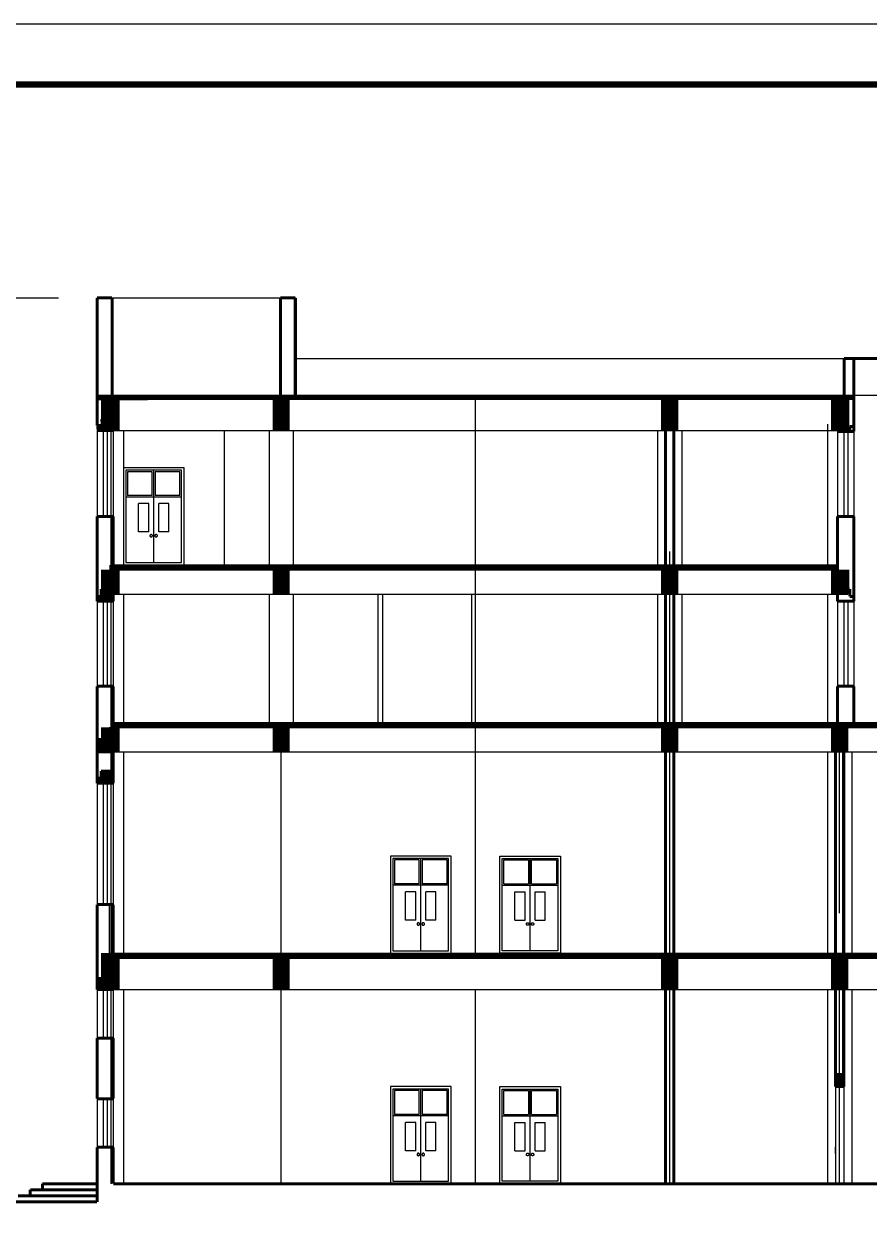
# Model space of a CAD drawing. Extents: x -55219 to 470149, y 494712 to 780039.
# Drawn here: x 257155 to 278044, y 554378 to 583812 of the extents above; entities that cross this region are included whole.
import ezdxf

# ---------------------------------------------------------------- set-up
doc = ezdxf.new("R2010")
doc.units = 0
doc.header["$LTSCALE"] = 1500
doc.header["$MEASUREMENT"] = 0
doc.layers.get('0').update_dxf_attribs({"linetype": 'CONTINUOUS'})
doc.layers.add('LVTRY', color=6, linetype='CONTINUOUS')
doc.layers.add('PUB_TITLE', color=4, linetype='CONTINUOUS')
pattern_1 = [(45, (226856.74676, 392375.9562), (-0.4419417382, 0.4419417382), [])]

# ---------------------------------------------------------------- blocks, each defined once
blk = doc.blocks.new('M_T7')
for p, q in [((-0.458, 0.975), (-0.458, 0.025)), ((0.458, 0.975), (-0.458, 0.975)), ((-0.433, 0.96), (-0.433, 0.714)), ((-0.025, 0.96), (-0.433, 0.96)), ((-0.025, 0.714), (-0.025, 0.96)), ((0, 0.025), (0, 0.975)), ((0.025, 0.96), (0.025, 0.714)), ((0.433, 0.96), (0.025, 0.96)), ((0.433, 0.714), (0.433, 0.96)), ((0.458, 0.025), (0.458, 0.975)), ((0.458, 0.699), (-0.458, 0.699)), ((-0.025, 0.714), (-0.433, 0.714)), ((-0.083, 0.631), (-0.25, 0.631)), ((-0.25, 0.339), (-0.25, 0.631)), ((-0.083, 0.339), (-0.083, 0.631)), ((0.433, 0.714), (0.025, 0.714)), ((0.25, 0.631), (0.083, 0.631)), ((0.083, 0.339), (0.083, 0.631)), ((0.25, 0.339), (0.25, 0.631)), ((-0.083, 0.339), (-0.25, 0.339)), ((-0.06, 0.307), (-0.062, 0.304)), ((-0.062, 0.304), (-0.062, 0.301)), ((-0.062, 0.301), (-0.062, 0.298)), ((-0.062, 0.298), (-0.06, 0.295)), ((-0.057, 0.309), (-0.06, 0.307)), ((-0.06, 0.295), (-0.057, 0.292)), ((-0.053, 0.311), (-0.057, 0.309)), ((-0.057, 0.292), (-0.053, 0.29)), ((-0.049, 0.313), (-0.053, 0.311)), ((-0.053, 0.29), (-0.049, 0.289)), ((-0.044, 0.314), (-0.049, 0.313)), ((-0.049, 0.289), (-0.044, 0.288)), ((-0.039, 0.314), (-0.044, 0.314)), ((-0.044, 0.288), (-0.039, 0.288)), ((-0.034, 0.313), (-0.039, 0.314)), ((-0.039, 0.288), (-0.034, 0.289)), ((-0.029, 0.311), (-0.034, 0.313)), ((-0.034, 0.289), (-0.029, 0.29)), ((-0.025, 0.309), (-0.029, 0.311)), ((-0.029, 0.29), (-0.025, 0.292)), ((-0.023, 0.307), (-0.025, 0.309)), ((-0.025, 0.292), (-0.023, 0.295)), ((-0.021, 0.304), (-0.023, 0.307)), ((-0.023, 0.295), (-0.021, 0.298)), ((-0.02, 0.301), (-0.021, 0.304)), ((-0.021, 0.298), (-0.02, 0.301)), ((0.02, 0.304), (0.019, 0.301)), ((0.019, 0.301), (0.02, 0.298)), ((0.021, 0.307), (0.02, 0.304)), ((0.02, 0.298), (0.021, 0.295)), ((0.024, 0.309), (0.021, 0.307)), ((0.021, 0.295), (0.024, 0.292)), ((0.028, 0.311), (0.024, 0.309)), ((0.024, 0.292), (0.028, 0.29)), ((0.033, 0.313), (0.028, 0.311)), ((0.028, 0.29), (0.033, 0.289)), ((0.038, 0.314), (0.033, 0.313)), ((0.033, 0.289), (0.038, 0.288)), ((0.043, 0.314), (0.038, 0.314)), ((0.038, 0.288), (0.043, 0.288)), ((0.048, 0.313), (0.043, 0.314)), ((0.043, 0.288), (0.048, 0.289)), ((0.052, 0.311), (0.048, 0.313)), ((0.048, 0.289), (0.052, 0.29)), ((0.056, 0.309), (0.052, 0.311)), ((0.052, 0.29), (0.056, 0.292)), ((0.059, 0.307), (0.056, 0.309)), ((0.056, 0.292), (0.059, 0.295)), ((0.061, 0.304), (0.059, 0.307)), ((0.059, 0.295), (0.061, 0.298)), ((0.061, 0.301), (0.061, 0.304)), ((0.061, 0.298), (0.061, 0.301)), ((0.25, 0.339), (0.083, 0.339)), ((-0.458, 0.025), (0.458, 0.025))]:
    blk.add_line(p, q)
blk.add_lwpolyline([(-0.5, 0), (0.5, 0), (0.5, 1), (-0.5, 1), (-0.5, 0)])

msp = doc.modelspace()

# ---------------------------------------------------------------- hatches: boundary and pattern name
at = {"layer": 'LVTRY'}
h = msp.add_hatch(dxfattribs=at)
h.set_pattern_fill('ANSI31', scale=5, style=0)
h.set_pattern_definition([(45, (226856.74676, 392675.9562), (-0.4419417382, 0.4419417382), [])])
h.paths.add_polyline_path([(259064.3, 574032.8), (259064.3, 573852.8), (258964.3, 573852.8), (258964.3, 573732.8), (259364.3, 573732.8), (259364.3, 574032.8)])
h = msp.add_hatch(dxfattribs=at)
h.set_pattern_fill('ANSI31', scale=5, style=0)
h.set_pattern_definition(pattern_1)
h.paths.add_polyline_path([(259264.3, 569712.8), (259264.3, 569832.8), (259064.3, 569832.8), (259064.3, 569652.8), (258964.3, 569652.8), (258964.3, 569532.8), (259364.3, 569532.8), (259364.3, 569712.8)])
h = msp.add_hatch(dxfattribs=at)
h.set_pattern_fill('ANSI31', scale=5, style=0)
h.set_pattern_definition(pattern_1)
h.paths.add_polyline_path([(258964.3, 566112.8), (258964.3, 565812.8), (259264.3, 565812.8), (259264.3, 566112.8)])
h = msp.add_hatch(dxfattribs=at)
h.set_pattern_fill('ANSI31', scale=5, style=0)
h.set_pattern_definition([(45, (-33895.65494, 308154.52606), (-0.4419417382, 0.4419417382), [])])
h.paths.add_polyline_path([(259064.3, 565335), (259064.3, 565155), (258964.3, 565155), (258964.3, 565032.8), (259314.3, 565032.8), (259314.3, 565335)])
h.paths.add_polyline_path([(259314.3, 565032.8), (259364.3, 565032.8), (259364.3, 565335), (259314.3, 565335)])
h = msp.add_hatch(dxfattribs=at)
h.set_pattern_fill('ANSI31', scale=5, style=0)
h.set_pattern_definition([(45, (226856.74676, 392495.9562), (-0.4419417382, 0.4419417382), [])])
h.paths.add_polyline_path([(258964.3, 560232.8), (258964.3, 559932.8), (259264.3, 559932.8), (259264.3, 560232.8)])
h = msp.add_hatch(dxfattribs=at)
h.set_pattern_fill('ANSI31', scale=5, style=0)
h.set_pattern_definition([(45, (230106.74676, 392975.9562), (-0.4419417382, 0.4419417382), [])])
h.paths.add_polyline_path([(277314.3, 557832.8), (277214.3, 557832.8), (277214.3, 557532.8), (277314.3, 557532.8)])
h.paths.add_polyline_path([(277314.3, 557532.8), (277414.3, 557532.8), (277414.3, 557832.8), (277314.3, 557832.8)])

# ---------------------------------------------------------------- linework, layer by layer
msp.add_line((253145.8, 577032.8), (258014.2, 577032.8), dxfattribs=at)
at = {"layer": 'LVTRY', "color": 7}
for p, q in [((258964.3, 575532.8), (258964.3, 577032.8)), ((258964.3, 577032.8), (263863.8, 577032.8)), ((263863.8, 577032.8), (263864.3, 577032.3)), ((263864.3, 577032.3), (263864.3, 575532.8)), ((263864.3, 575532.8), (277424.3, 575532.8)), ((258964.3, 574512.8), (277664.3, 574634.7)), ((258964.3, 574632.8), (277424.3, 574632.8)), ((259314.3, 555132.8), (259314.3, 574632.8)), ((268314.3, 560772.8), (268314.3, 574572.8)), ((277114.3, 574632.8), (277114.3, 573758.8)), ((277664.3, 574632.8), (320364.3, 574632.8)), ((259514.3, 573758.8), (259514.3, 574512.8)), ((263314.3, 574512.8), (263314.3, 573758.8)), ((263714.3, 573758.8), (263714.3, 574512.8)), ((272914.3, 574512.8), (272914.3, 573758.8)), ((273314.3, 573758.8), (273314.3, 574512.8)), ((258964.3, 573878.8), (258964.3, 571632.8)), ((259114.3, 573878.8), (259114.3, 571632.8)), ((259214.3, 573878.8), (259214.3, 571632.8)), ((259264.3, 573758.8), (259514.3, 573758.8)), ((259364.3, 573878.8), (259364.3, 571632.8)), ((259514.3, 573758.8), (277114.3, 573758.8)), ((259614.3, 573758.8), (259614.3, 570372.8)), ((262114.3, 570312.8), (262114.3, 573758.8)), ((263214.3, 573758.8), (263214.3, 570372.8)), ((263314.3, 573758.8), (263714.3, 573758.8)), ((263814.3, 573758.8), (263814.3, 570372.8)), ((272814.3, 573758.8), (272814.3, 570372.8)), ((272914.3, 573758.8), (273314.3, 573758.8)), ((273414.3, 573758.8), (273414.3, 570372.8)), ((277014.3, 573912.8), (277014.3, 570372.8)), ((277114.3, 573758.8), (277514.3, 573758.8)), ((277264.3, 573732.8), (277264.3, 571632.8)), ((277414.3, 573732.8), (277414.3, 571632.8)), ((277514.3, 573732.8), (277514.3, 571632.8)), ((277664.3, 573732.8), (277664.3, 571632.8)), ((268314.3, 566472.8), (268314.3, 570762.8)), ((273114.3, 566472.8), (273114.3, 570762.8)), ((259364.3, 570432.8), (277264.3, 570432.8)), ((259314.3, 570312.8), (277264.3, 570312.8)), ((259514.3, 569712.8), (259514.3, 570312.8)), ((263314.3, 570312.8), (263314.3, 569712.8)), ((263714.3, 569712.8), (263714.3, 570312.8)), ((272914.3, 570312.8), (272914.3, 569712.8)), ((273314.3, 569712.8), (273314.3, 570312.8)), ((277114.3, 570312.8), (277114.3, 569712.8)), ((258964.3, 569532.8), (258964.3, 567432.8)), ((259114.3, 569532.8), (259114.3, 567432.8)), ((259214.3, 569532.8), (259214.3, 567432.8)), ((259264.3, 569712.8), (259514.3, 569712.8)), ((259364.3, 569532.8), (259364.3, 567432.8)), ((259514.3, 569712.8), (277114.3, 569712.8)), ((259614.3, 569712.8), (259614.3, 566412.8)), ((263214.3, 569712.8), (263214.3, 566412.8)), ((263314.3, 569712.8), (263714.3, 569712.8)), ((263814.3, 569712.8), (263814.3, 566412.8)), ((265914.3, 566472.8), (265914.3, 569712.8)), ((266014.3, 569712.8), (266014.3, 566472.8)), ((268214.3, 569712.8), (268214.3, 566472.8)), ((272814.3, 569712.8), (272814.3, 566412.8)), ((272914.3, 569712.8), (273314.3, 569712.8)), ((273414.3, 569712.8), (273414.3, 566412.8)), ((277014.3, 569712.8), (277014.3, 566412.8)), ((277114.3, 569712.8), (277514.3, 569712.8)), ((277264.3, 569532.8), (277264.3, 567432.8)), ((277414.3, 569532.8), (277414.3, 567432.8)), ((277514.3, 569532.8), (277514.3, 567432.8)), ((277664.3, 569532.8), (277664.3, 567432.8)), ((259264.3, 566412.8), (294178.6, 566411.7)), ((259264.3, 566412.8), (294178.6, 566411.7)), ((259364.3, 566532.8), (294178.6, 566531.7)), ((259364.3, 566532.8), (294178.6, 566531.7)), ((259514.3, 565812.8), (259514.3, 566412.8)), ((263314.3, 566412.8), (263314.3, 565812.8)), ((263714.3, 565812.8), (263714.3, 566412.8)), ((272914.3, 566412.8), (272914.3, 565812.8)), ((273314.3, 565812.8), (273314.3, 566412.8)), ((277114.3, 566412.8), (277114.3, 565812.8)), ((277514.3, 565812.8), (277514.3, 566412.8)), ((258964.3, 565812.8), (258964.3, 562032.8)), ((259264.3, 565812.8), (259514.3, 565812.8)), ((259364.3, 565812.8), (259364.3, 562032.8)), ((259514.3, 565812.8), (328864.3, 565812.8)), ((259614.3, 565812.8), (259614.3, 560772.8)), ((263314.3, 565812.8), (263714.3, 565812.8)), ((263514.3, 560772.8), (263514.3, 565812.8)), ((272914.3, 565812.8), (273314.3, 565812.8)), ((273114.3, 560772.8), (273114.3, 565812.8)), ((277014.3, 565812.8), (277014.3, 560772.8)), ((277114.3, 565812.8), (277514.3, 565812.8)), ((277314.3, 561822.8), (277314.3, 565812.8)), ((277614.3, 565812.8), (277614.3, 560772.8)), ((259114.3, 565032.8), (259114.3, 562032.8)), ((259214.3, 565032.8), (259214.3, 562032.8)), ((259264.3, 562062.8), (259264.3, 560832.8)), ((259264.3, 560832.8), (259514.3, 560832.8)), ((259364.3, 560832.8), (329164.3, 560832.8)), ((259364.3, 560712.8), (319864.3, 560712.8)), ((259514.3, 559932.8), (259514.3, 560832.8)), ((263314.3, 560712.8), (263314.3, 559932.8)), ((263714.3, 559932.8), (263714.3, 560712.8)), ((272914.3, 560712.8), (272914.3, 559932.8)), ((273314.3, 559932.8), (273314.3, 560712.8)), ((277114.3, 560712.8), (277114.3, 559932.8)), ((277514.3, 559932.8), (277514.3, 560712.8)), ((258964.3, 559932.8), (258964.3, 556032.8)), ((259114.3, 559932.8), (259114.3, 558732.8)), ((259214.3, 559932.8), (259214.3, 558732.8)), ((259264.3, 559932.8), (259514.3, 559932.8)), ((259364.3, 559932.8), (259364.3, 556032.8)), ((259514.3, 559932.8), (329064.3, 559932.8)), ((259614.3, 559932.8), (259614.3, 555132.8)), ((263314.3, 559932.8), (263714.3, 559932.8)), ((263514.3, 555132.8), (263514.3, 559932.8)), ((268314.3, 555132.8), (268314.3, 559932.8)), ((272914.3, 559932.8), (273314.3, 559932.8)), ((273114.3, 555132.8), (273114.3, 559932.8)), ((277014.3, 559932.8), (277014.3, 555132.8)), ((277114.3, 559932.8), (277514.3, 559932.8)), ((277314.3, 555132.8), (277314.3, 559932.8)), ((277614.3, 559932.8), (277614.3, 555132.8)), ((277214.3, 557532.8), (277214.3, 555132.8)), ((277414.3, 557532.8), (277414.3, 555132.8)), ((259114.3, 557232.8), (259114.3, 556032.8)), ((259214.3, 557232.8), (259214.3, 556032.8)), ((277214.3, 555882.8), (277214.3, 556032.8)), ((273014.3, 555132.8), (273014.3, 555132.8)), ((273214.3, 555132.8), (273214.3, 555132.8))]:
    msp.add_line(p, q, dxfattribs=at)
for points, const_width in [([(258964.3, 573878.8), (258964.3, 577032.8)], 75), ([(258964.3, 577032.8), (259334.3, 577032.8)], 75), ([(259334.3, 574632.8), (259334.3, 577032.8)], 75), ([(263493.8, 574632.8), (263493.8, 577032.8)], 75), ([(263863.8, 577032.8), (263493.8, 577032.8)], 75), ([(263864.3, 574632.3), (263864.3, 577032.3)], 75), ([(277424.3, 575532.8), (277424.3, 574572.8)], 75), ([(277424.3, 575532.8), (320364.3, 575532.8)], 75), ([(277664.3, 575532.8), (277664.3, 573732.8)], 75), ([(277314.3, 573758.8), (277314.3, 574632.8)], 400), ([(258964.3, 574572.8), (277664.3, 574572.8)], 120), ([(259264.3, 574512.8), (259264.3, 573758.8)], 400), ([(259314.3, 573758.8), (259314.3, 574512.8)], 400), ([(259364.3, 573878.8), (259364.3, 574632.8)], 75), ([(263514.3, 573758.8), (263514.3, 574512.8)], 400), ([(273114.3, 573758.8), (273114.3, 574512.8)], 400), ([(273014.3, 574572.8), (273014.3, 560772.8)], 75), ([(273214.3, 560772.8), (273214.3, 574572.8)], 75), ([(277264.3, 574632.1), (277264.3, 573732.8)], 75), ([(277514.3, 573758.8), (277514.3, 574632.8)], 75), ([(258964.3, 573878.8), (259364.3, 573878.8)], 75), ([(258964.3, 573878.8), (259364.3, 573878.8)], 75), ([(259364.3, 573878.8), (258964.3, 573878.8)], 75), ([(258964.3, 573852.8), (259064.3, 573852.8)], 75), ([(259064.3, 573878.8), (259364.3, 573878.8)], 75), ([(259064.3, 573878.8), (259064.3, 573852.8)], 75), ([(277664.3, 573732.8), (277264.3, 573732.8)], 75), ([(277564.3, 573732.8), (277264.3, 573732.8)], 75), ([(277664.3, 573732.8), (277264.3, 573732.8)], 75), ([(277564.3, 573732.8), (277564.3, 573852.8)], 75), ([(277664.3, 573852.8), (277564.3, 573852.8)], 75), ([(259364.3, 571632.8), (258964.3, 571632.8)], 75), ([(258964.3, 569532.8), (258964.3, 571632.8)], 75), ([(259364.3, 569532.8), (259364.3, 571632.8)], 75), ([(277664.3, 571632.8), (277264.3, 571632.8)], 75), ([(277264.3, 571632.8), (277264.3, 569532.8)], 75), ([(277664.3, 571632.8), (277664.3, 569532.8)], 75), ([(259264.3, 570312.8), (259264.3, 569712.8)], 400), ([(259314.3, 569712.8), (259314.3, 570312.8)], 400), ([(259266.4, 570372.8), (277264.3, 570372.8)], 120), ([(263514.3, 569712.8), (263514.3, 570312.8)], 400), ([(273114.3, 569712.8), (273114.3, 570312.8)], 400), ([(277314.3, 569712.8), (277314.3, 570312.8)], 400), ([(277514.3, 569712.8), (277514.3, 570312.8)], 75), ([(259064.3, 569832.8), (259064.3, 569652.8)], 75), ([(259064.3, 569832.8), (259364.3, 569832.8)], 75), ([(277564.3, 569832.8), (277264.3, 569832.8)], 75), ([(277564.3, 569832.8), (277564.3, 569652.8)], 75), ([(258964.3, 569652.8), (259064.3, 569652.8)], 75), ([(259364.3, 569532.8), (258964.3, 569532.8)], 75), ([(258964.3, 569532.8), (259364.3, 569532.8)], 75), ([(258964.3, 569532.8), (259364.3, 569532.8)], 75), ([(277664.3, 569532.8), (277264.3, 569532.8)], 75), ([(277664.3, 569652.8), (277564.3, 569652.8)], 75), ([(259364.3, 567432.8), (258964.3, 567432.8)], 75), ([(258964.3, 565032.8), (258964.3, 567432.8)], 75), ([(259364.3, 565032.8), (259364.3, 567432.8)], 75), ([(277664.3, 567432.8), (277264.3, 567432.8)], 75), ([(277264.3, 567432.8), (277264.3, 566532.8)], 75), ([(277664.3, 567432.8), (277664.3, 566532.8)], 75), ([(259264.3, 566412.8), (259264.3, 565812.8)], 400), ([(259314.3, 565812.8), (259314.3, 566412.8)], 400), ([(263514.3, 565812.8), (263514.3, 566412.8)], 400), ([(273114.3, 565812.8), (273114.3, 566412.8)], 400), ([(277314.3, 565812.8), (277314.3, 566412.8)], 400), ([(259364.3, 566472.8), (294178.6, 566471.7)], 120), ([(258964.3, 566112.8), (259364.3, 566112.8)], 75), ([(258964.3, 565812.8), (259364.3, 565812.8)], 75), ([(258964.3, 565812.8), (259364.3, 565812.8)], 75), ([(259364.3, 565812.8), (258964.3, 565812.8)], 75), ([(277214.3, 565812.8), (277214.3, 560832.8)], 75), ([(277414.3, 560832.8), (277414.3, 565812.8)], 75), ([(258964.3, 565155), (259064.3, 565155)], 75), ([(259064.3, 565335), (259364.3, 565335)], 75), ([(259064.3, 565335), (259064.3, 565155)], 75), ([(259364.3, 565032.8), (258964.3, 565032.8)], 75), ([(259364.3, 562032.8), (258964.3, 562032.8)], 75), ([(258964.3, 559932.8), (258964.3, 562032.8)], 75), ([(259364.3, 559932.8), (259364.3, 562032.8)], 75), ([(259264.3, 560832.8), (259264.3, 559932.8)], 400), ([(259314.3, 559932.8), (259314.3, 560832.8)], 400), ([(259364.3, 560772.8), (329164.3, 560772.8)], 120), ([(263514.3, 559932.8), (263514.3, 560712.8)], 400), ([(273114.3, 559932.8), (273114.3, 560712.8)], 400), ([(277314.3, 559932.8), (277314.3, 560712.8)], 400), ([(258964.3, 559932.8), (259364.3, 559932.8)], 75), ([(258964.3, 559932.8), (259364.3, 559932.8)], 75), ([(259364.3, 559932.8), (258964.3, 559932.8)], 75), ([(273014.3, 559932.8), (273014.3, 555132.8)], 75), ([(273214.3, 555132.8), (273214.3, 559932.8)], 75), ([(277214.3, 559932.8), (277214.3, 557532.8)], 75), ([(277414.3, 557532.8), (277414.3, 559932.8)], 75), ([(258964.3, 557232.8), (258964.3, 558732.8)], 75), ([(259364.3, 558732.8), (258964.3, 558732.8)], 75), ([(259364.3, 557232.8), (259364.3, 558732.8)], 75), ([(277214.3, 557832.8), (277414.3, 557832.8)], 75), ([(277214.3, 557532.8), (277414.3, 557532.8)], 75), ([(259364.3, 557232.8), (258964.3, 557232.8)], 75), ([(258964.3, 554682.8), (258964.3, 556032.8)], 75), ([(259364.3, 556032.8), (258964.3, 556032.8)], 75), ([(259364.3, 555132.8), (259364.3, 556032.8)], 75), ([(258964.3, 555132.8), (257614.3, 555132.8)], 75), ([(257614.3, 555132.8), (257614.3, 554982.8)], 75), ([(259364.3, 555132.8), (331689.1, 555132.8)], 75), ([(258964.3, 554832.8), (257014.3, 554832.8)], 75), ([(258964.3, 554982.8), (257314.3, 554982.8)], 75), ([(257314.3, 554982.8), (257314.3, 554832.8)], 75), ([(250898.9, 554682.8), (258964.3, 554682.8)], 75)]:
    msp.add_lwpolyline(points, dxfattribs=dict(at, const_width=const_width))
at = {"layer": 'PUB_TITLE'}
msp.add_lwpolyline([(209567.7, 494711.6), (209567.7, 583811.6), (335717.7, 583811.6), (335717.7, 494711.6)], close=True, dxfattribs=at)
at = {"layer": 'PUB_TITLE', "const_width": 150}
msp.add_lwpolyline([(213317.7, 496211.6), (334217.7, 496211.6), (334217.7, 582311.6), (213317.7, 582311.6)], close=True, dxfattribs=at)

# ---------------------------------------------------------------- block references
at = {"layer": 'LVTRY', "color": 7, "yscale": 2400, "zscale": 1500}
for p, xscale in [((260364.3, 570432.8), 1500), ((266964.3, 560832.8), 1500), ((269664.3, 560832.8), -1500), ((266964.3, 555132.8), 1500), ((269664.3, 555132.8), -1500)]:
    msp.add_blockref('M_T7', p, dxfattribs=dict(at, xscale=xscale))

doc.saveas('drawing.dxf')
